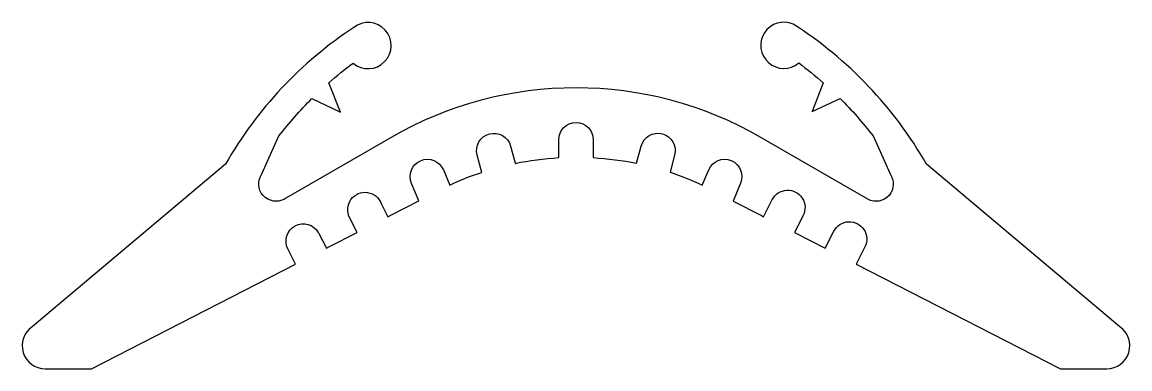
# Model space of a CAD drawing. Extents: x 142.6 to 190.6, y 221.7 to 236.7.
import ezdxf

# ---------------------------------------------------------------- set-up
doc = ezdxf.new("R2010")
doc.units = 0
doc.layers.get('0').update_dxf_attribs({"linetype": 'CONTINUOUS'})

msp = doc.modelspace()

# ---------------------------------------------------------------- linework, layer by layer
at = {"linetype": 'CONTINUOUS'}
msp.add_lwpolyline([(154.009, 229.088, -0.799701), (153.035, 230.18), (153.771, 231.819, -0.033322), (155.202, 233.442), (156.44, 232.847), (155.933, 234.124, -0.020826), (156.987, 234.973, 2.119136), (157.015, 236.516, 0.117562), (151.458, 230.599), (143.077, 223.567, 0.735965), (143.645, 221.744), (145.645, 221.744), (154.493, 226.277), (154.16, 226.929, -0.974128), (155.478, 227.645), (155.49, 227.627), (155.829, 226.962), (155.963, 227.03), (157.163, 227.645), (156.833, 228.291, -1.074069), (158.212, 228.874), (158.491, 228.326), (158.625, 228.394), (159.835, 229.014), (159.515, 229.767, -1), (160.896, 230.353), (161.174, 229.697, -0.02871), (162.561, 230.246), (162.362, 230.991, -1), (163.81, 231.379), (164.005, 230.655), (164.01, 230.634, -0.036614), (165.895, 230.882), (165.895, 231.654, -1), (167.395, 231.654), (167.395, 230.882, -0.036435), (169.271, 230.636), (169.471, 231.382, -1), (170.919, 230.994), (170.72, 230.249, -0.028879), (172.115, 229.697), (172.394, 230.353, -0.995606), (173.777, 229.773), (173.777, 229.772), (173.451, 229.004), (174.686, 228.373), (174.775, 228.327), (175.152, 229.064, -1.001129), (176.487, 228.38), (176.111, 227.644), (177.446, 226.961), (177.824, 227.701, -1.001129), (179.161, 227.019), (178.781, 226.278), (178.781, 226.278), (187.645, 221.744), (189.645, 221.744, 0.735965), (190.213, 223.567), (181.832, 230.599, 0.121295), (176.058, 236.656, 1.808708), (176.294, 234.979, -0.021038), (177.359, 234.122), (176.875, 232.874), (178.086, 233.444, -0.033369), (179.519, 231.819), (180.255, 230.18, -0.793262), (179.291, 229.082), (174.659, 231.752, 0.268485), (158.631, 231.752), (153.998, 229.082)], format="xyb", close=True, dxfattribs=at)

doc.saveas('drawing.dxf')
